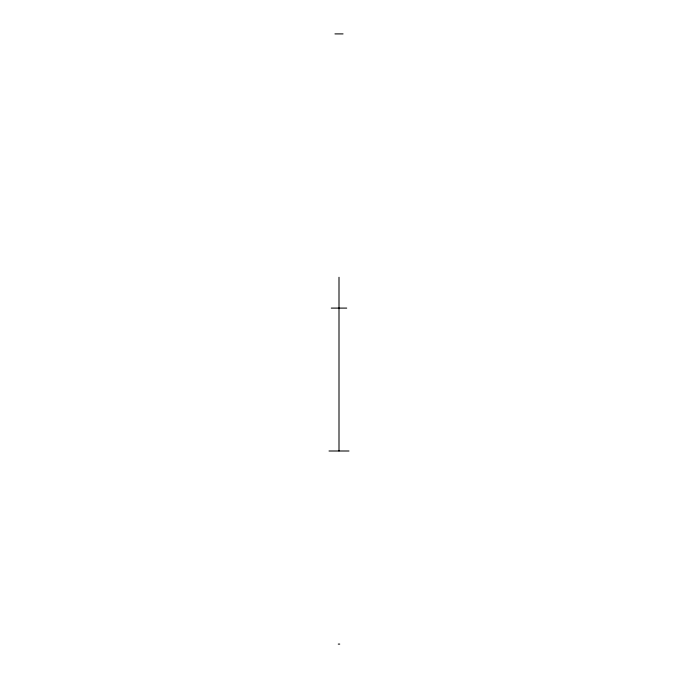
<?xml version="1.0" encoding="UTF-8"?>
<svg xmlns="http://www.w3.org/2000/svg" width="678" height="678" viewBox="0 0 678 678"><rect width="100%" height="100%" fill="white"/><g stroke="black" fill="none" stroke-linecap="round" stroke-linejoin="round"><path stroke-width="1.02" d="M334.957 33.9L343.043 33.9M331.279 308.1L346.721 308.1M329.016 450.997L348.984 450.997M338.263 644.1L339.737 644.1M339 277.277L339 450.997"/></g></svg>
